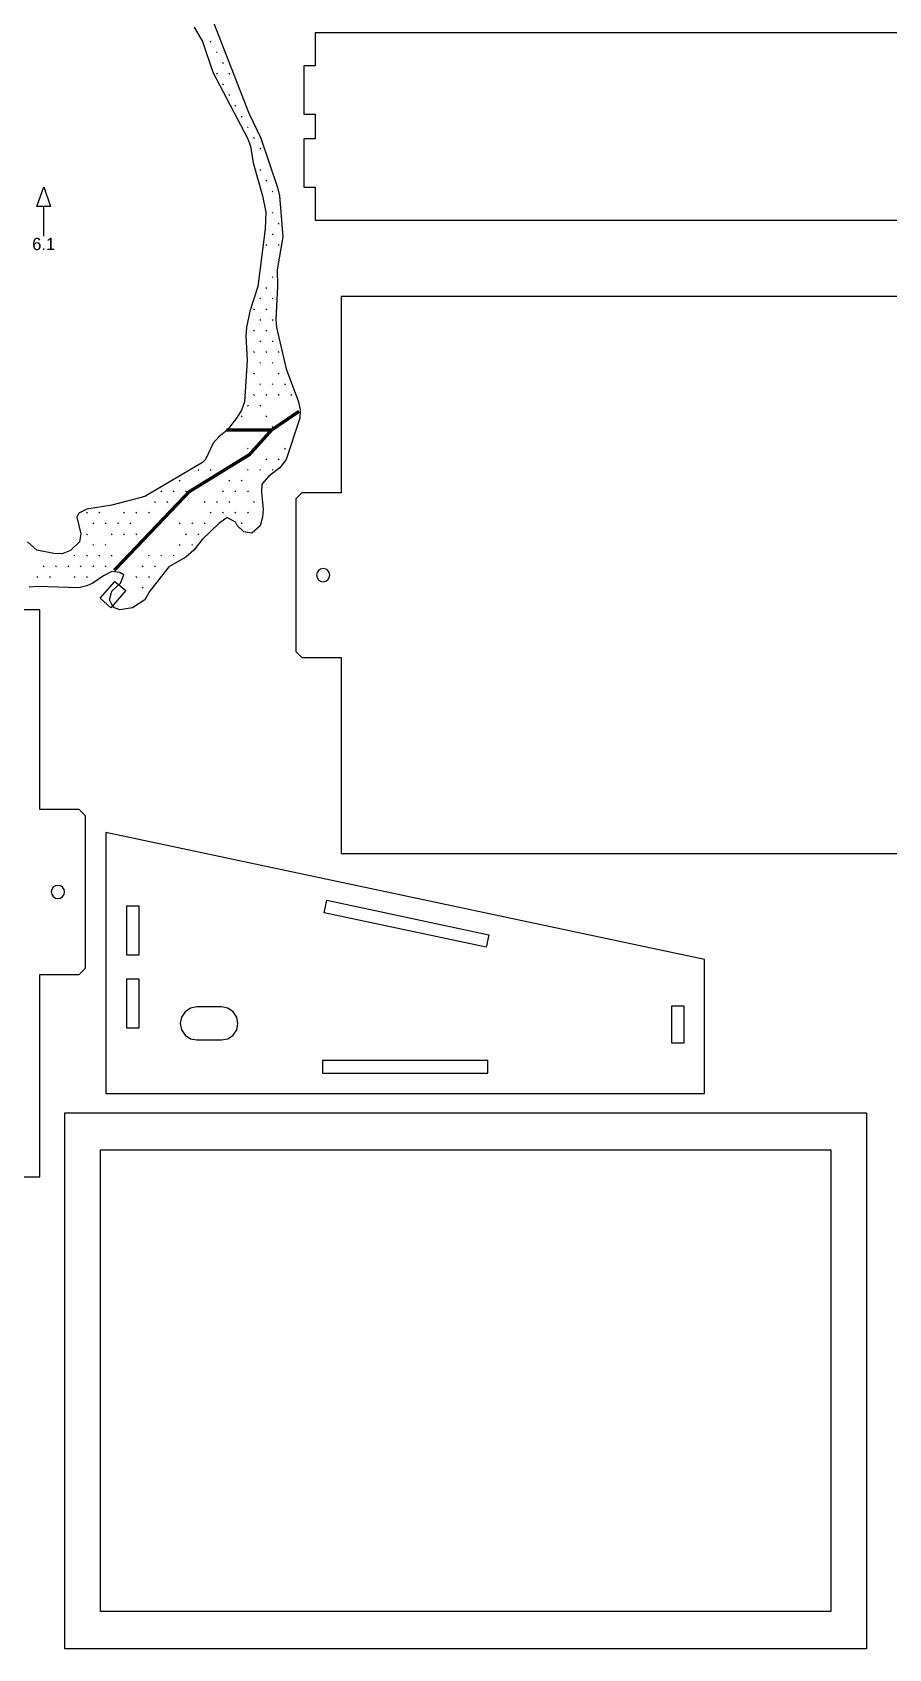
# Model space of a CAD drawing. Header units: millimetres. Extents: x 10 to 1190, y 102 to 890.
# Drawn here: x 214.2 to 421.7, y 102 to 494.1 of the extents above; entities that cross this region are included whole.
import ezdxf
from ezdxf.enums import TextEntityAlignment as Align

# ---------------------------------------------------------------- set-up
doc = ezdxf.new("R2010")
doc.units = ezdxf.units.MM
for name, color, linetype in [('CUT', 1, 'CONTINUOUS'), ('ETCH', 7, 'CONTINUOUS'), ('SCORE', 5, 'CONTINUOUS')]:
    doc.layers.add(name, color=color, linetype=linetype)

msp = doc.modelspace()

# ---------------------------------------------------------------- linework, layer by layer
at = {"layer": 'CUT'}
for points in [[(258.068, 496.481), (266.658, 474.481), (269.52, 468.481), (273.594, 456.481), (274.048, 454.481), (274.842, 444.481), (273.472, 436.481), (273.57, 432.481), (273.144, 424.481), (273.314, 422.481), (275.655, 412.481), (278.701, 404.481), (279.049, 402.481), (278.983, 400.481), (275.666, 390.481), (274.167, 388.481), (271.51, 386.481), (269.808, 384.481), (269.69, 382.481), (270.112, 378.481), (269.983, 376.481), (269.384, 374.418), (267.384, 372.654), (265.384, 372.981), (263.795, 374.481), (263.384, 375.252), (261.384, 376.447), (259.384, 375.005), (255.384, 371.179), (253.275, 368.481), (251.384, 366.759), (247.239, 364.481), (242.577, 358.481), (241.384, 356.486), (238.456, 354.481), (235.384, 354.045), (234.07, 354.481), (233.384, 355.315), (232.873, 356.481), (233.384, 358.588), (235.548, 360.481), (236.326, 362.481), (235.384, 363.112), (233.384, 363.345), (231.384, 362.28), (228.787, 360.481), (227.384, 359.852), (225.384, 359.369), (215.384, 359.653), (213.384, 359.549)], [(477.7, 494), (282.7, 494), (282.7, 486), (280, 486), (280, 486), (280, 474.278), (280, 474.278), (282.7, 474.278), (282.7, 468.278), (280, 468.278), (280, 468.278), (280, 456.556), (280, 456.556), (282.7, 456.556), (282.7, 448.556), (477.7, 448.556)]]:
    msp.add_lwpolyline(points, dxfattribs=at)
for points in [[(289, 294.885), (484, 294.885), (484, 342.442), (493.5, 342.442), (495, 343.942), (495, 380.942), (493.5, 382.442), (484, 382.442), (484, 430), (289, 430), (289, 382.442), (279.5, 382.442), (278, 380.942), (278, 343.942), (279.5, 342.442), (289, 342.442)], [(286.25, 362.442), (286.128, 363.055), (285.781, 363.574), (285.262, 363.92), (284.65, 364.042), (284.038, 363.92), (283.519, 363.574), (283.172, 363.055), (283.05, 362.442), (283.172, 361.83), (283.519, 361.311), (284.038, 360.964), (284.65, 360.842), (285.262, 360.964), (285.781, 361.311), (286.128, 361.83)], [(21, 216.504), (216, 216.504), (216, 265.571), (225.5, 265.571), (227, 267.071), (227, 304.071), (225.5, 305.571), (216, 305.571), (216, 354), (21, 354), (21, 305.571), (11.5, 305.571), (10, 304.071), (10, 267.071), (11.5, 265.571), (21, 265.571)], [(232, 300), (232, 236.676), (377.115, 236.676), (377.115, 269.155)], [(221.95, 285.571), (221.828, 286.183), (221.481, 286.702), (220.962, 287.049), (220.35, 287.171), (219.738, 287.049), (219.219, 286.702), (218.872, 286.183), (218.75, 285.571), (218.872, 284.958), (219.219, 284.439), (219.738, 284.092), (220.35, 283.971), (220.962, 284.092), (221.481, 284.439), (221.828, 284.958)], [(285.58, 283.551), (324.803, 275.213), (324.159, 272.181), (284.935, 280.518)], [(236.95, 282.171), (236.95, 270.349), (240.05, 270.349), (240.05, 282.171)], [(236.95, 264.449), (236.95, 252.626), (240.05, 252.626), (240.05, 264.449)], [(260, 249.676), (261.53, 249.981), (262.828, 250.848), (263.695, 252.146), (264, 253.676), (263.695, 255.207), (262.828, 256.505), (261.53, 257.372), (260, 257.676), (254, 257.676), (252.469, 257.372), (251.171, 256.505), (250.304, 255.207), (250, 253.676), (250.304, 252.146), (251.171, 250.848), (252.469, 249.981), (254, 249.676)], [(369.065, 257.848), (369.065, 249), (372.165, 249), (372.165, 257.848)], [(284.507, 244.726), (284.507, 241.626), (324.607, 241.626), (324.607, 244.726)], [(222, 232), (416.4, 232), (416.4, 102), (222, 102)], [(230.7, 223), (407.7, 223), (407.7, 111), (230.7, 111)]]:
    msp.add_lwpolyline(points, close=True, dxfattribs=at)
at = {"layer": 'ETCH'}
for points in [[(257.278, 492.001), (257.49, 491.788)], [(258.778, 489.403), (258.99, 489.19)], [(260.278, 486.805), (260.49, 486.592)], [(258.778, 484.207), (258.99, 483.994)], [(261.778, 484.207), (261.99, 483.994)], [(260.278, 481.609), (260.49, 481.396)], [(261.778, 479.011), (261.99, 478.798)], [(263.278, 476.413), (263.49, 476.2)], [(264.778, 473.815), (264.99, 473.602)], [(266.278, 471.217), (266.49, 471.004)], [(267.778, 468.619), (267.99, 468.406)], [(269.278, 466.021), (269.49, 465.808)], [(269.278, 460.825), (269.49, 460.612)], [(270.778, 458.227), (270.99, 458.014)], [(272.278, 455.629), (272.49, 455.416)], [(216.906, 444.681), (216.906, 451.881)], [(272.278, 450.433), (272.49, 450.22)], [(273.778, 447.835), (273.99, 447.622)], [(272.278, 445.237), (272.49, 445.024)], [(270.778, 442.639), (270.99, 442.426)], [(273.778, 442.639), (273.99, 442.426)], [(270.778, 432.247), (270.99, 432.034)], [(272.278, 434.845), (272.49, 434.632)], [(269.278, 429.649), (269.49, 429.436)], [(272.278, 429.649), (272.49, 429.436)], [(267.778, 427.051), (267.99, 426.838)], [(269.278, 424.453), (269.49, 424.24)], [(270.778, 427.051), (270.99, 426.838)], [(272.278, 424.453), (272.49, 424.24)], [(267.778, 421.855), (267.99, 421.642)], [(270.778, 421.855), (270.99, 421.642)], [(267.778, 416.659), (267.99, 416.446)], [(269.278, 419.257), (269.49, 419.044)], [(270.778, 416.659), (270.99, 416.446)], [(272.278, 419.257), (272.49, 419.044)], [(273.778, 416.659), (273.99, 416.446)], [(269.278, 414.061), (269.49, 413.848)], [(272.278, 414.061), (272.49, 413.848)], [(267.778, 411.463), (267.99, 411.25)], [(269.278, 408.865), (269.49, 408.652)], [(272.278, 408.865), (272.49, 408.652)], [(273.778, 411.463), (273.99, 411.25)], [(275.278, 408.865), (275.49, 408.652)], [(267.778, 406.267), (267.99, 406.054)], [(270.778, 406.267), (270.99, 406.054)], [(273.778, 406.267), (273.99, 406.054)], [(276.778, 406.267), (276.99, 406.054)], [(264.778, 401.071), (264.99, 400.858)], [(266.278, 403.669), (266.49, 403.456)], [(269.278, 403.669), (269.49, 403.456)], [(270.778, 401.071), (270.99, 400.858)], [(272.278, 398.473), (272.49, 398.26)], [(266.278, 393.277), (266.49, 393.064)], [(275.278, 393.277), (275.49, 393.064)], [(270.778, 390.679), (270.99, 390.466)], [(273.778, 390.679), (273.99, 390.466)], [(249.778, 385.483), (249.99, 385.27)], [(254.278, 388.081), (254.49, 387.868)], [(257.278, 388.081), (257.49, 387.868)], [(261.778, 385.483), (261.99, 385.27)], [(264.778, 385.483), (264.99, 385.27)], [(266.278, 388.081), (266.49, 387.868)], [(269.278, 388.081), (269.49, 387.868)], [(272.278, 388.081), (272.49, 387.868)], [(245.278, 382.885), (245.49, 382.672)], [(248.278, 382.885), (248.49, 382.672)], [(251.278, 382.885), (251.49, 382.672)], [(260.278, 382.885), (260.49, 382.672)], [(263.278, 382.885), (263.49, 382.672)], [(266.278, 382.885), (266.49, 382.672)], [(227.278, 377.689), (227.49, 377.476)], [(230.278, 377.689), (230.49, 377.476)], [(236.278, 377.689), (236.49, 377.476)], [(239.278, 377.689), (239.49, 377.476)], [(242.278, 377.689), (242.49, 377.476)], [(243.778, 380.287), (243.99, 380.074)], [(246.778, 380.287), (246.99, 380.074)], [(255.778, 380.287), (255.99, 380.074)], [(257.278, 377.689), (257.49, 377.476)], [(258.778, 380.287), (258.99, 380.074)], [(260.278, 377.689), (260.49, 377.476)], [(261.778, 380.287), (261.99, 380.074)], [(263.278, 377.689), (263.49, 377.476)], [(266.278, 377.689), (266.49, 377.476)], [(267.778, 380.287), (267.99, 380.074)], [(228.778, 375.091), (228.99, 374.878)], [(231.778, 375.091), (231.99, 374.878)], [(234.778, 375.091), (234.99, 374.878)], [(237.778, 375.091), (237.99, 374.878)], [(249.778, 375.091), (249.99, 374.878)], [(252.778, 375.091), (252.99, 374.878)], [(255.778, 375.091), (255.99, 374.878)], [(264.778, 375.091), (264.99, 374.878)], [(227.278, 372.493), (227.49, 372.28)], [(228.778, 369.895), (228.99, 369.682)], [(231.778, 369.895), (231.99, 369.682)], [(233.278, 372.493), (233.49, 372.28)], [(236.278, 372.493), (236.49, 372.28)], [(239.278, 372.493), (239.49, 372.28)], [(249.778, 369.895), (249.99, 369.682)], [(251.278, 372.493), (251.49, 372.28)], [(252.778, 369.895), (252.99, 369.682)], [(254.278, 372.493), (254.49, 372.28)], [(216.778, 364.699), (216.99, 364.486)], [(219.778, 364.699), (219.99, 364.486)], [(222.778, 364.699), (222.99, 364.486)], [(224.278, 367.297), (224.49, 367.084)], [(225.778, 364.699), (225.99, 364.486)], [(227.278, 367.297), (227.49, 367.084)], [(228.778, 364.699), (228.99, 364.486)], [(230.278, 367.297), (230.49, 367.084)], [(231.778, 364.699), (231.99, 364.486)], [(233.278, 367.297), (233.49, 367.084)], [(240.778, 364.699), (240.99, 364.486)], [(242.278, 367.297), (242.49, 367.084)], [(243.778, 364.699), (243.99, 364.486)], [(245.278, 367.297), (245.49, 367.084)], [(248.278, 367.297), (248.49, 367.084)], [(215.278, 362.101), (215.49, 361.888)], [(218.278, 362.101), (218.49, 361.888)], [(224.278, 362.101), (224.49, 361.888)], [(227.278, 362.101), (227.49, 361.888)], [(239.278, 362.101), (239.49, 361.888)], [(242.278, 362.101), (242.49, 361.888)], [(240.778, 359.503), (240.99, 359.29)]]:
    msp.add_lwpolyline(points, dxfattribs=at)
for points in [[(216.906, 456.681), (218.586, 451.881), (215.226, 451.881)], [(233.184, 354.481), (230.584, 356.881), (234.184, 360.881), (236.784, 358.681)]]:
    msp.add_lwpolyline(points, close=True, dxfattribs=at)
at = {"layer": 'ETCH', "const_width": 0.8}
for points in [[(261.184, 397.681), (272.184, 397.681), (278.798, 402.161)], [(234.017, 363.613), (252.184, 382.681), (266.784, 391.681), (272.184, 397.681)]]:
    msp.add_lwpolyline(points, dxfattribs=at)
at = {"layer": 'SCORE'}
msp.add_lwpolyline([(253.384, 495.352), (255.384, 491.922), (257.905, 484.481), (266.323, 468.481), (267.042, 466.481), (267.671, 462.481), (269.955, 454.481), (270.751, 450.481), (270.631, 446.481), (268.828, 432.481), (266.905, 426.481), (266.085, 422.481), (265.912, 420.481), (266.223, 414.481), (265.611, 404.481), (264.858, 402.481), (263.678, 400.481), (261.384, 397.608), (259.384, 396.021), (257.957, 394.481), (256.113, 390.481), (255.384, 389.788), (241.384, 381.487), (233.384, 379.39), (227.384, 378.404), (225.384, 377.464), (224.9, 376.481), (225.935, 372.481), (225.562, 370.481), (223.384, 368.382), (221.384, 367.635), (219.384, 367.691), (215.218, 368.481), (212.957, 370.481)], dxfattribs=at)

# ---------------------------------------------------------------- texts
msp.add_text('6.1', height=3, dxfattribs=at).set_placement((216.906, 441.281), align=Align.CENTER)

doc.saveas('drawing.dxf')
